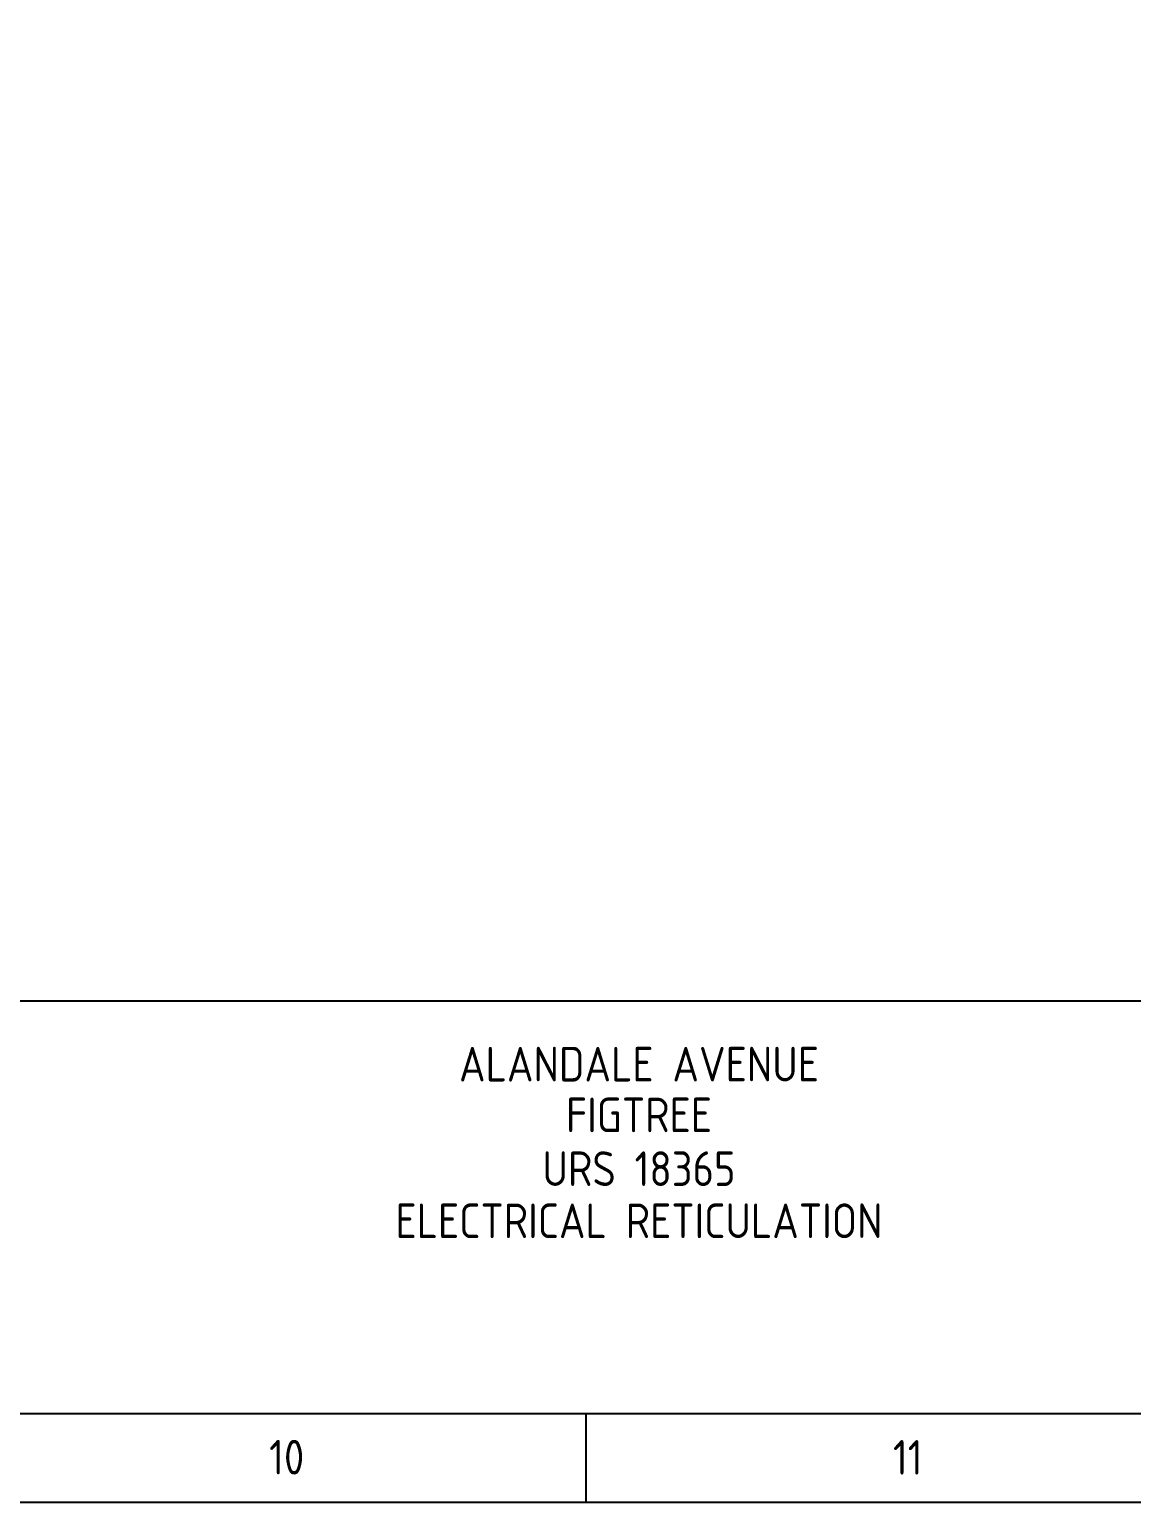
# Paper-space layout 'SHEET (4)' of a CAD drawing. Header units: metres, sheet in millimetres. Extents: x -30 to 802, y -5 to 581.
# Drawn here: x 579.5 to 690.8, y -5.4 to 143.3 of the extents above; entities that cross this region are included whole.
import ezdxf
from ezdxf.enums import TextEntityAlignment as Align

# ---------------------------------------------------------------- set-up
doc = ezdxf.new("R2010")
doc.units = ezdxf.units.M
doc.layers.get('0').update_dxf_attribs({"color": 6})
doc.layers.add('Notes', color=7, linetype='Continuous')
doc.styles.add('iecISOCP', font='isocp.shx')
doc.styles.get("Standard").update_dxf_attribs({"font": 'arial.ttf'})

# ---------------------------------------------------------------- blocks, each defined once
blk = doc.blocks.new('A1_FRAME_TITLE')
at = {"layer": 'Notes', "color": 7, "linetype": 'Continuous'}
blk.add_line((678.72, 5.97), (678.72, -3.03), dxfattribs=at)
at = {"layer": 'Notes', "color": 7, "linetype": 'Continuous', "flags": 128}
for points in [[(123.8, 47.62), (844.88, 47.62)], [(-11.55, 5.97), (844.88, 5.97)]]:
    blk.add_lwpolyline(points, dxfattribs=at)
at = {"color": 7}
blk.add_attdef('DRAFT_NUM', (9.35, 23.29), '', height=2.5, rotation=90, dxfattribs=at)
at = {"layer": 'Notes', "color": 7, "style": 'iecISOCP'}
for s, p in [('10', (645.06, -0.2)), ('11', (711.36, -0.22))]:
    blk.add_text(s, height=3.5, dxfattribs=at).set_placement(p)
at = {"layer": 'Notes', "color": 7, "style": 'iecISOCP', "flags": 8}
blk.add_attdef('VERSION_NO', text='', height=2.5, rotation=90, dxfattribs=at).set_placement((302.04, 43.81), align=Align.MIDDLE_CENTER)
at = {"layer": 'Notes', "color": 7, "style": 'iecISOCP'}
for tag, p in [('CAP_NO', (513.19, 43.46)), ('IE_NUM', (513.05, 37.81)), ('REF_No_1', (335.24, 32.31)), ('REF_1', (362.52, 32.31)), ('GEN_WO', (441.71, 31.76)), ('HV_SWITCH', (513.46, 32.16)), ('REF_No_2', (335.24, 26.31)), ('REF_2', (362.52, 26.31)), ('OH_WO', (441.71, 25.81)), ('UBD_REF', (513.05, 25.83)), ('REF_No_3', (335.24, 20.31)), ('REF_3', (362.52, 20.31)), ('UG_WO', (441.71, 20.05)), ('GIS_MAP_No', (513.05, 20.04)), ('REF_No_4', (335.24, 14.31)), ('REF_4', (362.52, 14.31)), ('HV_OP_DIAG', (513.33, 14.2)), ('SUB_WO', (441.71, 13.81)), ('LGA', (512.95, 7.78)), ('ExportID', (-11.47, 2.39))]:
    blk.add_attdef(tag, p, '', height=2.5, dxfattribs=at)
for tag, height, p in [('T1', 3.5, (684.37, 39.47)), ('T2', 3.5, (684.37, 34.35)), ('scale', 2.5, (567.76, 33.27)), ('T3', 3.5, (684.37, 28.92)), ('DRAWN', 2.5, (567.76, 24.93)), ('T4', 3.5, (684.37, 23.66)), ('T5', 3.5, (684.37, 18.23)), ('REV', 5, (840.57, 17.1)), ('DATE', 2.5, (567.76, 16.88)), ('T6', 3.5, (684.37, 12.97)), ('CHD', 2.5, (567.76, 8.37)), ('DESIGN', 2.5, (605.62, 9.15))]:
    blk.add_attdef(tag, text='', height=height, dxfattribs=at).set_placement(p, align=Align.CENTER)
blk.add_attdef('NUM', text='', height=7, dxfattribs=at).set_placement((812.88, 20.12), align=Align.MIDDLE_CENTER)
for tag, p in [('NS', (811.23, 8.12)), ('SHTS', (825.93, 8.12))]:
    blk.add_attdef(tag, text='', height=2.5, dxfattribs=at).set_placement(p, align=Align.MIDDLE)
at = {"layer": 'Notes', "color": 7, "style": 'iecISOCP', "flags": 1}
for tag, p in [('ProjectType', (-6.37, -26.8)), ('ProjectNumber', (3.01, -26.82)), ('DrawingNumber', (14.96, -26.8)), ('ProjectDescription', (27.02, -26.83)), ('ExportDate', (39.74, -26.79)), ('ExportUserName', (48.61, -26.8)), ('DesignerCompanyName', (60.94, -26.79)), ('ExportAreaOfInterest', (76.55, -26.81)), ('GIS_SUCCESS', (91.45, -26.78)), ('CAD_SUCCESS', (101.24, -26.78)), ('DEPOTCODE', (111.56, -26.88)), ('ExportCategories', (119.53, -26.8)), ('Comments', (133.84, -26.88))]:
    blk.add_attdef(tag, p, '', height=1, dxfattribs=at)

psp = doc.layouts.new('SHEET (4)')

# ---------------------------------------------------------------- linework, layer by layer
at = {"layer": 'Notes'}
psp.add_lwpolyline([(-29.63, 581), (802.09, 581), (802.09, -5.42), (-29.63, -5.42)], close=True, dxfattribs=at)

# ---------------------------------------------------------------- block references
ref = psp.add_blockref('A1_FRAME_TITLE', (-9.08, -2.39), dxfattribs=dict(at, xscale=0.95))
ref.add_attrib('T1', 'ALANDALE AVENUE', dxfattribs={"height": 3.5, "style": 'iecISOCP', "width": 0.95}).set_placement((641.07, 37.08), align=Align.CENTER)
ref.add_attrib('T2', 'FIGTREE', dxfattribs={"height": 3.5, "style": 'iecISOCP', "width": 0.95}).set_placement((641.07, 31.96), align=Align.CENTER)
ref.add_attrib('T3', 'URS 18365', dxfattribs={"height": 3.5, "style": 'iecISOCP', "width": 0.95}).set_placement((641.07, 26.53), align=Align.CENTER)
ref.add_attrib('T4', 'ELECTRICAL RETICULATION', dxfattribs={"height": 3.5, "style": 'iecISOCP', "width": 0.95}).set_placement((641.07, 21.27), align=Align.CENTER)

doc.saveas('drawing.dxf')
